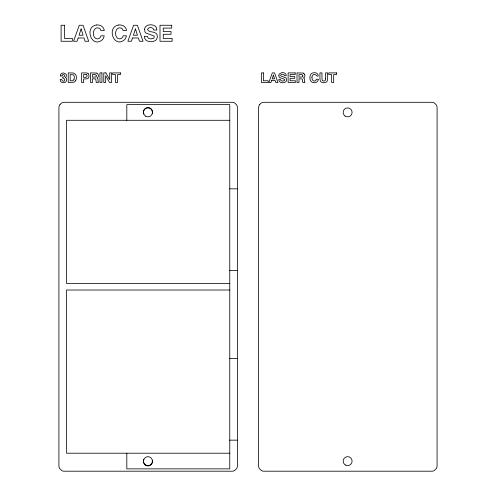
<?xml version="1.0" encoding="UTF-8"?>
<svg xmlns="http://www.w3.org/2000/svg" width="496" height="496" viewBox="0 0 496 496"><rect width="100%" height="100%" fill="white"/><g stroke="black" fill="none" stroke-linecap="round" stroke-linejoin="round"><path stroke-width="0.74" d="M74.016 79.422L73.47 80.278A1.823 1.823 0 0 1 72.689 80.736L70.184 80.823L70.184 74.561L73.389 74.865A1.37 1.37 0 0 1 73.861 75.342A5.072 5.072 0 0 1 73.923 79.385M75.59 80.699L74.995 81.48A3.243 3.243 0 0 1 73.842 82.243L68.237 82.491L68.237 72.893L73.458 72.993L75.553 74.406A4.303 4.303 0 0 1 76.179 75.869A7.49 7.49 0 0 1 76.365 77.457A6.566 6.566 0 0 1 75.634 80.724M96.515 24.992C83.849 26.803 91.667 49.098 102.443 39.649A6.795 6.795 0 0 0 103.466 38.192L104.234 35.817L100.924 35.817C100.632 37.845 98.592 39.296 96.577 38.738A3.367 3.367 0 0 1 95.486 38.304C91.407 35.545 93.453 25.687 99.281 28.222A2.778 2.778 0 0 1 100.087 28.861L100.924 30.597L104.265 30.597C104.086 27.875 101.816 25.532 99.138 25.129A10.156 10.156 0 0 0 96.515 24.992M118.749 24.992C106.076 26.803 113.894 49.098 124.67 39.649A6.795 6.795 0 0 0 125.693 38.192L126.468 35.817L123.157 35.817C122.859 37.845 120.826 39.296 118.804 38.738A3.367 3.367 0 0 1 117.719 38.304C113.64 35.545 115.68 25.687 121.514 28.222A2.778 2.778 0 0 1 122.32 28.861L123.157 30.597L126.499 30.597C126.319 27.875 124.05 25.532 121.371 25.129A10.156 10.156 0 0 0 118.749 24.992M229.766 120.292L66.569 120.292L66.569 283.489L229.766 283.489M229.766 188.833L237.417 188.833M229.766 270.432L237.417 270.432M229.766 358.558L237.417 358.558M229.766 440.157L237.417 440.157M229.766 453.214L66.569 453.214L66.569 290.017L229.766 290.017L229.766 468.869L126.821 468.869L126.821 453.214M229.766 289.887L229.766 104.637L126.821 104.637L126.821 120.292M86.67 74.797A1.562 1.562 0 0 1 85.479 77.413L83.613 77.382L83.613 74.561L85.479 74.561A1.817 1.817 0 0 1 86.608 74.846M88.145 73.582A3.559 3.559 0 0 0 85.802 72.937L81.623 72.893L81.623 82.491L83.613 82.491L83.613 79.038L87.358 78.765A2.734 2.734 0 0 0 88.108 78.337A1.965 1.965 0 0 0 88.561 77.798L88.951 76.341A5.983 5.983 0 0 0 88.964 75.739L88.697 74.437A2.257 2.257 0 0 0 88.108 73.631M96.912 73.197A2.3 2.3 0 0 0 96.478 73.036L90.514 72.893L90.514 82.491L92.479 82.491L92.479 78.728L95.666 78.963L96.106 81.152A4.731 4.731 0 0 0 96.168 81.877A6.076 6.076 0 0 0 96.298 82.41L98.524 82.249A0.756 0.756 0 0 1 98.251 81.952L98.115 81.245A11.346 11.346 0 0 1 98.109 80.811L97.898 78.796A1.42 1.42 0 0 0 97.669 78.43L96.894 77.903L97.576 77.537A1.804 1.804 0 0 0 98.034 76.973L98.183 76.638A2.79 2.79 0 0 0 98.382 75.628L98.363 75.349A2.48 2.48 0 0 0 98.196 74.617A2.97 2.97 0 0 0 97.7 73.811A2.449 2.449 0 0 0 96.912 73.197M303.403 73.197A2.3 2.3 0 0 0 302.969 73.036L297.011 72.893L297.011 82.491L298.97 82.491L298.97 78.728L302.163 78.963L302.597 81.152A4.731 4.731 0 0 0 302.665 81.877A6.076 6.076 0 0 0 302.796 82.41L305.021 82.249A0.756 0.756 0 0 1 304.742 81.952L304.612 81.245A11.346 11.346 0 0 1 304.606 80.811L304.395 78.796A1.42 1.42 0 0 0 304.166 78.43L303.385 77.903L304.067 77.537A1.804 1.804 0 0 0 304.525 76.973L304.674 76.638A2.79 2.79 0 0 0 304.873 75.628L304.86 75.349A2.48 2.48 0 0 0 304.693 74.617M303.403 73.197A2.449 2.449 0 0 1 304.197 73.811A2.97 2.97 0 0 1 304.687 74.617M143.828 114.092A4.569 4.569 0 0 1 147.554 107.545A4.569 4.569 0 0 1 152.322 113.379M152.322 460.127A4.569 4.569 0 0 1 147.554 465.955A4.569 4.569 0 0 1 143.828 459.408M62.056 75.876L60.326 76.043A4.675 4.675 0 0 1 60.562 74.71A2.877 2.877 0 0 1 61.058 73.929L61.281 73.687A2.542 2.542 0 0 1 62.415 73.104L63.029 73.011A5.32 5.32 0 0 1 63.711 73.011L65.925 74.084A2.201 2.201 0 0 1 66.278 74.766L66.321 76.167A1.984 1.984 0 0 1 65.9 76.985L65.249 77.475L65.974 77.915A2.108 2.108 0 0 1 66.507 78.69L66.638 80.29A2.926 2.926 0 0 1 66.365 81.096C65.441 82.999 62.62 83.198 61.076 81.989A2.461 2.461 0 0 1 60.512 81.232L60.152 79.596C62.477 78.374 61.516 80.792 62.98 81.17A1.866 1.866 0 0 0 63.525 81.208A1.339 1.339 0 0 0 64.133 81.003L64.344 80.842A1.153 1.153 0 0 0 64.592 80.513C66.049 77.996 59.588 78.114 64.052 76.762A0.93 0.93 0 0 0 64.368 76.427L64.443 75.243A1.122 1.122 0 0 0 64.207 74.853A0.986 0.986 0 0 0 63.934 74.648L62.632 74.673A0.949 0.949 0 0 0 62.353 74.927L62.056 75.876M325.612 78.79L325.432 80.116L324.799 80.842L323.504 81.034L322.443 80.594L321.991 79.255L321.972 72.893L319.932 72.893L319.945 79.162L320.41 81.177A2.759 2.759 0 0 0 321.303 82.125L323.795 82.739L326.287 82.125A2.74 2.74 0 0 0 327.174 81.177L327.645 79.162L327.651 72.893L325.612 72.893L325.612 78.79M311.947 77.407L312.201 79.503L313.156 80.712A2.021 2.021 0 0 0 313.807 80.978L314.049 81.015A2.74 2.74 0 0 0 314.799 80.984L315.233 80.854A1.73 1.73 0 0 0 315.766 80.495L316.417 79.224L318.407 79.224L317.942 80.643A4.08 4.08 0 0 1 317.328 81.518L317.074 81.772A3.565 3.565 0 0 1 316.188 82.373L314.328 82.758L312.48 82.423A3.757 3.757 0 0 1 311.383 81.741C309.529 79.943 309.485 76.824 310.645 74.648A4.166 4.166 0 0 1 311.538 73.619A3.813 3.813 0 0 1 312.567 73.005L313.776 72.726A6.095 6.095 0 0 1 315.344 72.807C318.854 72.813 319.269 78.827 315.915 75.045A1.668 1.668 0 0 0 315.431 74.667C313.608 73.675 311.748 75.553 311.947 77.407M144.584 29.27L144.962 31.837A3.447 3.447 0 0 0 145.799 32.959L153.927 35.985A1.283 1.283 0 0 1 154.157 36.462L154.188 36.648A2.114 2.114 0 0 1 154.113 37.46A1.662 1.662 0 0 1 153.655 38.198L150.877 38.955L148.31 38.198A1.965 1.965 0 0 1 147.882 37.659L147.492 36.326L144.299 36.326C144.243 41.714 151.565 42.954 155.304 40.567A5.27 5.27 0 0 0 156.482 39.457L157.399 37.126L157.065 34.701A3.522 3.522 0 0 0 156.327 33.616C154.045 31.18 149.259 32.724 147.665 29.76A1.959 1.959 0 0 1 147.703 29.115C148.682 26.629 153.636 27.144 153.692 30.033L156.903 30.033L156.389 27.782A4.383 4.383 0 0 0 155.446 26.493L155.031 26.139A6.411 6.411 0 0 0 153.586 25.321C150.902 24.372 147.287 24.546 145.44 26.976A4.445 4.445 0 0 0 144.782 28.284L144.584 29.27M278.882 75.293L279.105 76.83A2.065 2.065 0 0 0 279.608 77.506L284.487 79.323A0.769 0.769 0 0 1 284.623 79.608L284.642 79.72A1.271 1.271 0 0 1 284.599 80.209A0.998 0.998 0 0 1 284.32 80.65L282.658 81.102L281.114 80.65A1.178 1.178 0 0 1 280.86 80.327L280.624 79.527L278.709 79.527C278.678 82.758 283.073 83.502 285.312 82.076A3.162 3.162 0 0 0 286.018 81.406L286.192 81.152A2.66 2.66 0 0 0 286.521 80.315L286.366 78.554A2.114 2.114 0 0 0 285.925 77.903L280.897 76.006A0.775 0.775 0 0 1 280.748 75.702L280.73 75.59A1.178 1.178 0 0 1 280.748 75.2A0.949 0.949 0 0 1 280.984 74.76L282.23 74.282A3.658 3.658 0 0 1 282.757 74.295L283.898 74.735A1.271 1.271 0 0 1 284.214 75.169L284.344 75.752L286.273 75.752L285.963 74.4A2.629 2.629 0 0 0 285.398 73.625L285.15 73.414A3.85 3.85 0 0 0 284.282 72.924L282.931 72.627A6.405 6.405 0 0 0 281.703 72.664L279.391 73.916A2.666 2.666 0 0 0 279 74.704L278.882 75.293M96.36 76L95.573 77.047L92.479 77.14L92.479 74.561L95.604 74.654L96.354 75.69A2.306 2.306 0 0 1 96.36 76M302.858 76L302.12 77.035L298.97 77.14L298.97 74.561L302.095 74.654L302.851 75.69A2.306 2.306 0 0 1 302.858 76M81.115 28.923L79.05 35.222L83.111 35.222L81.115 28.923M135.451 28.923L133.393 35.222L137.448 35.222L135.451 28.923M273.401 75.088L272.161 78.864L274.598 78.864L273.401 75.088M78.151 37.975L77.047 41.267L73.551 41.267L79.261 25.265L83.037 25.265L88.703 41.267L85.076 41.267L84.047 37.975L78.151 37.975M132.488 37.975L131.384 41.267L127.887 41.267L133.598 25.265L137.373 25.265L143.04 41.267L139.413 41.267L138.384 37.975L132.488 37.975M271.622 80.519L270.959 82.491L268.863 82.491L272.285 72.893L274.555 72.893L277.952 82.491L275.776 82.491L275.162 80.519L271.622 80.519M60.09 104.352L59.774 104.817A5.766 5.766 0 0 0 58.919 107.849L58.912 465.651A5.766 5.766 0 0 0 59.768 468.689L61.758 470.58A5.047 5.047 0 0 0 64.176 471.2L232.153 471.2A5.047 5.047 0 0 0 234.571 470.58L236.561 468.689A5.766 5.766 0 0 0 237.417 465.651L237.417 107.849A5.766 5.766 0 0 0 236.561 104.811L234.571 102.92A5.047 5.047 0 0 0 232.153 102.3L64.176 102.306A5.047 5.047 0 0 0 61.758 102.926L60.09 104.352M259.761 104.352L259.439 104.817A5.766 5.766 0 0 0 258.583 107.849L258.583 465.651A5.766 5.766 0 0 0 259.439 468.689L261.429 470.58A5.047 5.047 0 0 0 263.847 471.2L431.824 471.2A5.047 5.047 0 0 0 434.242 470.58L436.226 468.689A5.766 5.766 0 0 0 437.081 465.651L437.088 107.849A5.766 5.766 0 0 0 436.232 104.811L434.242 102.92A5.047 5.047 0 0 0 431.824 102.3L263.847 102.306A5.047 5.047 0 0 0 261.429 102.926L259.761 104.352M64.443 25.265L61.101 25.265L61.101 41.267L72.366 41.267L72.366 38.39L64.443 38.39L64.443 25.265M171.728 25.265L159.997 25.265L159.997 41.267L172.118 41.267L172.118 38.39L163.265 38.39L163.265 34.274L171.033 34.274L171.033 31.496L163.265 31.496L163.265 28.098L171.728 28.098L171.728 25.265M101.94 72.893L99.944 72.893L99.944 82.491L101.94 82.491L101.94 72.893M105.877 72.893L103.776 72.893L103.776 82.491L105.648 82.491L105.648 75.671L109.566 82.491L111.575 82.491L111.575 72.893L109.703 72.893L109.703 79.596L105.877 72.893M120.416 72.893L112.642 72.893L112.642 74.592L115.525 74.592L115.525 82.491L117.546 82.491L117.546 74.592L120.416 74.592L120.416 72.893M263.401 72.893L261.392 72.893L261.392 82.491L268.15 82.491L268.15 80.767L263.401 80.767L263.401 72.893M295.17 72.893L288.126 72.893L288.126 82.491L295.399 82.491L295.399 80.767L290.086 80.767L290.086 78.3L294.748 78.3L294.748 76.632L290.086 76.632L290.086 74.592L295.17 74.592L295.17 72.893M336.542 72.893L328.767 72.893L328.767 74.592L331.65 74.592L331.65 82.491L333.672 82.491L333.672 74.592L336.542 74.592L336.542 72.893M345.39 465.012A4.483 4.483 0 0 0 352.11 461.131A4.483 4.483 0 0 0 345.39 457.256A4.483 4.483 0 0 0 345.39 465.012M345.049 116.033A4.483 4.483 0 0 0 352.092 112.772A4.483 4.483 0 0 0 345.749 108.302A4.483 4.483 0 0 0 345.049 116.033M145.669 116.219A4.483 4.483 0 0 0 152.439 112.431A4.483 4.483 0 0 0 145.774 108.457A4.483 4.483 0 0 0 145.669 116.219M145.719 465.012A4.483 4.483 0 0 0 152.439 461.131A4.483 4.483 0 0 0 145.719 457.256A4.483 4.483 0 0 0 145.719 465.012"/></g></svg>
